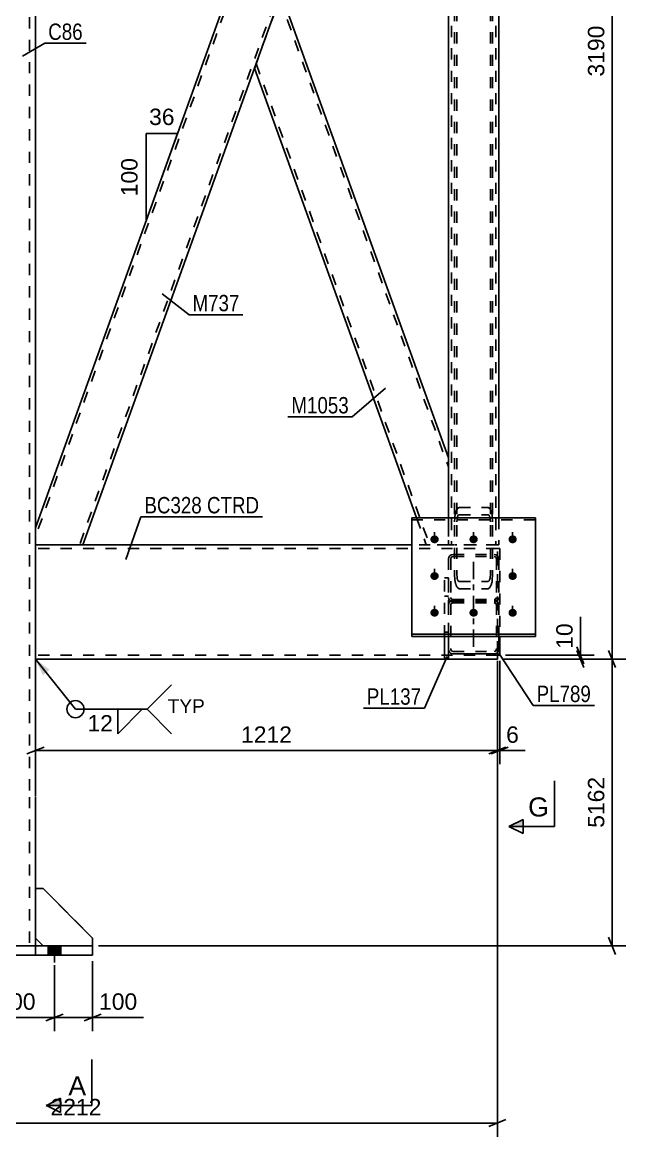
# Model space of a CAD drawing. Header units: millimetres. Extents: x -184 to 657, y -238 to 356.
# Drawn here: x 14.4 to 119.9, y -33.4 to 161.5 of the extents above; entities that cross this region are included whole.
import ezdxf

# ---------------------------------------------------------------- set-up
doc = ezdxf.new("R2010")
doc.units = ezdxf.units.MM
doc.linetypes.add('DXK_LINE_DOT2', pattern=[3.9198, 1.9599, -1.9599])
doc.linetypes.add('DXK_LINE_DOT3', pattern=[5.9187, 2.979, -0.9799, 0.9799, -0.9799])
doc.styles.add('Arial', font='ARIAL.TTF', dxfattribs={"height": 0.2})
doc.styles.add('Arial Narrow', font='ARIALN.TTF', dxfattribs={"height": 0.2})

# ---------------------------------------------------------------- blocks, each defined once
blk = doc.blocks.new('Bolt-284935071-3685 - 3533')
at = {"linetype": 'Continuous'}
for points in [[(-18.9, 0), (-21.1, 0), (-21.1, -1.67), (-18.9, -1.67)], [(-18.9, 0), (-21.1, 0), (-21.1, -1.67), (-18.9, -1.67)], [(-5.57, 0), (-7.77, 0), (-7.77, -1.67), (-5.57, -1.67)], [(-5.57, 0), (-7.77, 0), (-7.77, -1.67), (-5.57, -1.67)], [(7.77, 0), (5.57, 0), (5.57, -1.67), (7.77, -1.67)], [(7.77, 0), (5.57, 0), (5.57, -1.67), (7.77, -1.67)], [(21.1, 0), (18.9, 0), (18.9, -1.67), (21.1, -1.67)], [(21.1, 0), (18.9, 0), (18.9, -1.67), (21.1, -1.67)]]:
    blk.add_hatch(color=1, dxfattribs=at).paths.add_polyline_path(points)
at = {"color": 1, "linetype": 'Continuous'}
for p, q in [((-21.1, -1.67), (-21.1, 0)), ((-21.1, -1.67), (-21.1, 0)), ((-20, -2.93), (-20, 0)), ((-20, -2.93), (-20, 0)), ((-18.9, -1.67), (-18.9, 0)), ((-18.9, -1.67), (-18.9, 0)), ((-7.77, -1.67), (-7.77, 0)), ((-7.77, -1.67), (-7.77, 0)), ((-6.67, -2.93), (-6.67, 0)), ((-6.67, -2.93), (-6.67, 0)), ((-5.57, -1.67), (-5.57, 0)), ((-5.57, -1.67), (-5.57, 0)), ((5.57, -1.67), (5.57, 0)), ((5.57, -1.67), (5.57, 0)), ((6.67, -2.93), (6.67, 0)), ((6.67, -2.93), (6.67, 0)), ((7.77, -1.67), (7.77, 0)), ((7.77, -1.67), (7.77, 0)), ((18.9, -1.67), (18.9, 0)), ((18.9, -1.67), (18.9, 0)), ((20, -2.93), (20, 0)), ((20, -2.93), (20, 0)), ((21.1, -1.67), (21.1, 0)), ((21.1, -1.67), (21.1, 0))]:
    blk.add_line(p, q, dxfattribs=at)
blk = doc.blocks.new('Part-284935071-3581 - 3533')
at = {"color": 2, "linetype": 'Continuous'}
for p, q in [((82.5, 70.15), (16.67, 70.15)), ((97.5, 51.3), (97.5, 50.15)), ((97.5, 50.15), (16.67, 50.15))]:
    blk.add_line(p, q, dxfattribs=at)
at = {"color": 7, "linetype": 'DXK_LINE_DOT2'}
for p, q in [((16.67, 70.15), (16.67, 50.15)), ((97.5, 69.48), (16.67, 69.48)), ((97.5, 70.15), (82.5, 70.15)), ((97.5, 51.3), (97.5, 70.15)), ((97.5, 50.81), (16.67, 50.81)), ((97.5, 50.81), (97.5, 50.86))]:
    blk.add_line(p, q, dxfattribs=at)
blk = doc.blocks.new('Part-284935071-3620 - 3533')
at = {"color": 7, "linetype": 'DXK_LINE_DOT2'}
for p, q in [((16.67, 1.33), (16.67, 10)), ((16.67, 10), (18, 10)), ((18, 10), (26.67, 1.33)), ((18, 0), (16.67, 1.33)), ((26.67, 1.33), (26.67, 0)), ((26.67, 0), (18, 0))]:
    blk.add_line(p, q, dxfattribs=at)
blk = doc.blocks.new('Bolt-284935071-3691 - 3533')
at = {"linetype": 'Continuous'}
for points in [[(86.5, 70.4), (86.35, 70.41), (86.2, 70.46), (86.07, 70.53), (85.95, 70.63), (85.86, 70.74), (85.8, 70.88), (85.77, 71.02), (85.77, 71.16), (85.8, 71.3), (85.86, 71.43), (85.95, 71.55), (86.07, 71.65), (86.2, 71.72), (86.35, 71.76), (86.5, 71.78), (86.65, 71.76), (86.8, 71.72), (86.93, 71.65), (87.04, 71.55), (87.13, 71.43), (87.2, 71.3), (87.23, 71.16), (87.23, 71.02), (87.2, 70.88), (87.13, 70.74), (87.04, 70.63), (86.93, 70.53), (86.8, 70.46), (86.65, 70.41)], [(93.33, 70.4), (93.18, 70.41), (93.03, 70.46), (92.9, 70.53), (92.79, 70.63), (92.7, 70.74), (92.63, 70.88), (92.6, 71.02), (92.6, 71.16), (92.63, 71.3), (92.7, 71.43), (92.79, 71.55), (92.9, 71.65), (93.03, 71.72), (93.18, 71.76), (93.33, 71.78), (93.48, 71.76), (93.63, 71.72), (93.76, 71.65), (93.88, 71.55), (93.97, 71.43), (94.03, 71.3), (94.06, 71.16), (94.06, 71.02), (94.03, 70.88), (93.97, 70.74), (93.88, 70.63), (93.76, 70.53), (93.63, 70.46), (93.48, 70.41)], [(100.16, 70.4), (100.01, 70.41), (99.87, 70.46), (99.73, 70.53), (99.62, 70.63), (99.53, 70.74), (99.47, 70.88), (99.44, 71.02), (99.44, 71.16), (99.47, 71.3), (99.53, 71.43), (99.62, 71.55), (99.73, 71.65), (99.87, 71.72), (100.01, 71.76), (100.16, 71.78), (100.32, 71.76), (100.46, 71.72), (100.6, 71.65), (100.71, 71.55), (100.8, 71.43), (100.86, 71.3), (100.89, 71.16), (100.89, 71.02), (100.86, 70.88), (100.8, 70.74), (100.71, 70.63), (100.6, 70.53), (100.46, 70.46), (100.32, 70.41)], [(86.5, 63.98), (86.35, 63.99), (86.2, 64.04), (86.07, 64.11), (85.95, 64.21), (85.86, 64.32), (85.8, 64.45), (85.77, 64.6), (85.77, 64.74), (85.8, 64.88), (85.86, 65.01), (85.95, 65.13), (86.07, 65.22), (86.2, 65.3), (86.35, 65.34), (86.5, 65.36), (86.65, 65.34), (86.8, 65.3), (86.93, 65.22), (87.04, 65.13), (87.13, 65.01), (87.2, 64.88), (87.23, 64.74), (87.23, 64.6), (87.2, 64.45), (87.13, 64.32), (87.04, 64.21), (86.93, 64.11), (86.8, 64.04), (86.65, 63.99)], [(100.16, 63.98), (100.01, 63.99), (99.87, 64.04), (99.73, 64.11), (99.62, 64.21), (99.53, 64.32), (99.47, 64.45), (99.44, 64.6), (99.44, 64.74), (99.47, 64.88), (99.53, 65.01), (99.62, 65.13), (99.73, 65.22), (99.87, 65.3), (100.01, 65.34), (100.16, 65.36), (100.32, 65.34), (100.46, 65.3), (100.6, 65.22), (100.71, 65.13), (100.8, 65.01), (100.86, 64.88), (100.89, 64.74), (100.89, 64.6), (100.86, 64.45), (100.8, 64.32), (100.71, 64.21), (100.6, 64.11), (100.46, 64.04), (100.32, 63.99)], [(86.5, 57.56), (86.35, 57.57), (86.2, 57.62), (86.07, 57.69), (85.95, 57.78), (85.86, 57.9), (85.8, 58.03), (85.77, 58.17), (85.77, 58.32), (85.8, 58.46), (85.86, 58.59), (85.95, 58.71), (86.07, 58.8), (86.2, 58.88), (86.35, 58.92), (86.5, 58.94), (86.65, 58.92), (86.8, 58.88), (86.93, 58.8), (87.04, 58.71), (87.13, 58.59), (87.2, 58.46), (87.23, 58.32), (87.23, 58.17), (87.2, 58.03), (87.13, 57.9), (87.04, 57.78), (86.93, 57.69), (86.8, 57.62), (86.65, 57.57)], [(93.33, 57.56), (93.18, 57.57), (93.03, 57.62), (92.9, 57.69), (92.79, 57.78), (92.7, 57.9), (92.63, 58.03), (92.6, 58.17), (92.6, 58.32), (92.63, 58.46), (92.7, 58.59), (92.79, 58.71), (92.9, 58.8), (93.03, 58.88), (93.18, 58.92), (93.33, 58.94), (93.48, 58.92), (93.63, 58.88), (93.76, 58.8), (93.88, 58.71), (93.97, 58.59), (94.03, 58.46), (94.06, 58.32), (94.06, 58.17), (94.03, 58.03), (93.97, 57.9), (93.88, 57.78), (93.76, 57.69), (93.63, 57.62), (93.48, 57.57)], [(100.16, 57.56), (100.01, 57.57), (99.87, 57.62), (99.73, 57.69), (99.62, 57.78), (99.53, 57.9), (99.47, 58.03), (99.44, 58.17), (99.44, 58.32), (99.47, 58.46), (99.53, 58.59), (99.62, 58.71), (99.73, 58.8), (99.87, 58.88), (100.01, 58.92), (100.16, 58.94), (100.32, 58.92), (100.46, 58.88), (100.6, 58.8), (100.71, 58.71), (100.8, 58.59), (100.86, 58.46), (100.89, 58.32), (100.89, 58.17), (100.86, 58.03), (100.8, 57.9), (100.71, 57.78), (100.6, 57.69), (100.46, 57.62), (100.32, 57.57)]]:
    blk.add_hatch(color=1, dxfattribs=at).paths.add_polyline_path(points)
at = {"color": 1, "linetype": 'Continuous'}
for p, q in [((86.5, 70.43), (86.5, 72.32)), ((93.33, 70.43), (93.33, 72.32)), ((100.16, 70.43), (100.16, 72.32)), ((86.5, 64.01), (86.5, 65.9)), ((100.16, 64.01), (100.16, 65.9)), ((86.5, 57.58), (86.5, 59.48)), ((93.33, 57.58), (93.33, 59.48)), ((100.16, 57.58), (100.16, 59.48))]:
    blk.add_line(p, q, dxfattribs=at)
blk = doc.blocks.new('Part-284935071-3631 - 3533')
at = {"color": 7, "linetype": 'DXK_LINE_DOT2'}
for p, q in [((97.5, 50.81), (97.5, 69.48)), ((97.5, 69.48), (97.9, 69.48)), ((97.9, 69.48), (97.9, 54.12))]:
    blk.add_line(p, q, dxfattribs=at)
at = {"color": 2, "linetype": 'Continuous'}
for p, q in [((97.9, 54.12), (97.9, 50.81)), ((97.9, 50.81), (97.5, 50.81))]:
    blk.add_line(p, q, dxfattribs=at)
blk = doc.blocks.new('Part-284935071-3671 - 3533')
at = {"color": 2, "linetype": 'Continuous'}
for p, q in [((18, 10), (16.67, 10)), ((26.67, 1.33), (18, 10)), ((18, 0), (16.67, 1.33)), ((26.67, 1.33), (26.67, 0))]:
    blk.add_line(p, q, dxfattribs=at)
at = {"color": 7, "linetype": 'DXK_LINE_DOT2'}
for p, q in [((16.67, 1.33), (16.67, 10)), ((26.67, 0), (18, 0))]:
    blk.add_line(p, q, dxfattribs=at)
blk = doc.blocks.new('Part-284935071-3696 - 3533')
at = {"color": 7, "linetype": 'DXK_LINE_DOT2'}
for p, q in [((15.6, 287.83), (15.6, 26.1)), ((15.6, 26), (15.6, 0)), ((16.67, 0), (-16.67, 0))]:
    blk.add_line(p, q, dxfattribs=at)
at = {"color": 2, "linetype": 'Continuous'}
for p, q in [((16.67, 26.1), (16.67, 287.83)), ((16.67, 0), (16.67, 26))]:
    blk.add_line(p, q, dxfattribs=at)
blk = doc.blocks.new('Part-284935071-3701 - 3533')
at = {"color": 2, "linetype": 'Continuous'}
for p, q in [((-26.67, 0), (26.67, 0)), ((-26.67, 0), (-26.67, -1.67)), ((-26.67, -1.67), (26.67, -1.67)), ((-16.67, -1.67), (-16.67, 0)), ((16.67, -1.67), (16.67, 0)), ((26.67, -1.67), (26.67, 0))]:
    blk.add_line(p, q, dxfattribs=at)
blk = doc.blocks.new('Part-284935071-5508 - 3533')
at = {"color": 2, "linetype": 'Continuous'}
for p, q in [((55, 153.5), (59.68, 166.48)), ((59.68, 166.48), (88.93, 85.33)), ((55, 153.5), (83.35, 74.85)), ((88.93, 85.33), (88.93, 82.18)), ((88.93, 82.18), (88.93, 74.85))]:
    blk.add_line(p, q, dxfattribs=at)
at = {"color": 7, "linetype": 'DXK_LINE_DOT2'}
for p, q in [((59.39, 165.69), (88.93, 83.75)), ((55.28, 154.29), (55.3, 154.35)), ((55.28, 154.29), (85.62, 70.15)), ((88.93, 85.09), (88.93, 82.18)), ((83.35, 74.85), (85.05, 70.15)), ((88.93, 74.85), (88.93, 70.15)), ((88.93, 70.15), (85.05, 70.15))]:
    blk.add_line(p, q, dxfattribs=at)
blk = doc.blocks.new('Part-284935071-3726 - 3533')
at = {"color": 7, "linetype": 'DXK_LINE_DOT2'}
for p, q in [((85.62, 262.81), (16.67, 71.55)), ((88.93, 262.81), (85.05, 262.81)), ((88.93, 249.21), (24.38, 70.15)), ((55, 179.45), (50.32, 166.48)), ((59.68, 166.48), (55, 153.5)), ((16.67, 70.15), (16.67, 73.12)), ((16.73, 70.15), (16.67, 70.15)), ((16.67, 70.15), (24.95, 70.15))]:
    blk.add_line(p, q, dxfattribs=at)
at = {"color": 2, "linetype": 'Continuous'}
for p, q in [((85.05, 262.81), (55, 179.45)), ((88.93, 262.81), (88.93, 247.63)), ((88.93, 247.63), (59.68, 166.48)), ((16.67, 73.12), (50.32, 166.48)), ((55, 153.5), (24.95, 70.15))]:
    blk.add_line(p, q, dxfattribs=at)
blk = doc.blocks.new('Part-284935071-3729 - 3533')
at = {"color": 7, "linetype": 'DXK_LINE_DOT2'}
for p, q in [((89.43, 68.38), (89.17, 68.22)), ((89.73, 68.44), (89.43, 68.38)), ((89.73, 68.44), (96.93, 68.44)), ((97.24, 68.38), (96.93, 68.44)), ((97.5, 68.22), (97.24, 68.38)), ((88.99, 67.97), (88.93, 67.69)), ((88.93, 67.69), (88.93, 51.9)), ((89.17, 68.22), (88.99, 67.97)), ((89.33, 67.69), (89.36, 67.83)), ((89.33, 67.69), (89.33, 51.9)), ((89.36, 67.83), (89.45, 67.95)), ((89.45, 67.95), (89.58, 68.03)), ((89.58, 68.03), (89.73, 68.06)), ((89.73, 68.06), (96.93, 68.06)), ((96.93, 68.06), (97.08, 68.03)), ((97.08, 68.03), (97.21, 67.95)), ((97.21, 67.95), (97.3, 67.83)), ((97.3, 67.83), (97.33, 67.69)), ((97.33, 67.69), (97.33, 51.9)), ((97.67, 67.97), (97.5, 68.22)), ((97.73, 67.69), (97.67, 67.97)), ((97.73, 67.69), (97.73, 54.12)), ((88.93, 60.92), (88.99, 60.63)), ((88.99, 60.63), (89.17, 60.39)), ((89.36, 60.78), (89.33, 60.92)), ((89.45, 60.65), (89.36, 60.78)), ((89.58, 60.57), (89.45, 60.65)), ((89.73, 60.54), (89.58, 60.57)), ((89.73, 60.54), (96.93, 60.54)), ((97.08, 60.57), (96.93, 60.54)), ((97.21, 60.65), (97.08, 60.57)), ((97.3, 60.78), (97.21, 60.65)), ((97.33, 60.92), (97.3, 60.78)), ((97.5, 60.39), (97.67, 60.63)), ((97.67, 60.63), (97.73, 60.92)), ((88.93, 59.56), (88.99, 59.89)), ((89.17, 60.39), (89.43, 60.22)), ((89.36, 59.72), (89.33, 59.56)), ((89.45, 59.86), (89.36, 59.72)), ((89.43, 60.35), (89.73, 60.41)), ((89.43, 60.22), (89.73, 60.17)), ((89.58, 59.95), (89.45, 59.86)), ((89.73, 59.99), (89.58, 59.95)), ((89.73, 60.41), (96.93, 60.41)), ((89.73, 60.17), (96.93, 60.17)), ((89.73, 59.99), (96.93, 59.99)), ((96.93, 60.41), (97.24, 60.35)), ((96.93, 60.17), (97.24, 60.22)), ((97.08, 59.95), (96.93, 59.99)), ((97.21, 59.86), (97.08, 59.95)), ((97.3, 59.72), (97.21, 59.86)), ((97.24, 60.22), (97.5, 60.39)), ((97.33, 59.56), (97.3, 59.72)), ((97.67, 59.89), (97.73, 59.56)), ((89.33, 51.9), (89.36, 51.74)), ((89.36, 51.74), (89.45, 51.6)), ((89.45, 51.6), (89.58, 51.51)), ((89.58, 51.51), (89.73, 51.47)), ((89.73, 51.47), (96.93, 51.47)), ((96.93, 51.47), (97.08, 51.51)), ((97.08, 51.51), (97.21, 51.6)), ((97.21, 51.6), (97.3, 51.74)), ((97.3, 51.74), (97.33, 51.9))]:
    blk.add_line(p, q, dxfattribs=at)
at = {"color": 7, "linetype": 'DXK_LINE_DOT3'}
blk.add_line((93.33, 52.31), (93.33, 67.72), dxfattribs=at)
at = {"color": 2, "linetype": 'Continuous'}
for p, q in [((97.73, 54.12), (97.73, 51.9)), ((88.99, 51.57), (88.93, 51.9)), ((89.73, 51.05), (89.43, 51.11)), ((89.73, 51.05), (96.93, 51.05)), ((97.24, 51.11), (96.93, 51.05)), ((97.73, 51.9), (97.67, 51.57))]:
    blk.add_line(p, q, dxfattribs=at)
at = {"color": 7, "linetype": 'DXK_LINE_DOT2'}
for centre, start, end in [((89.77, 59.59), 114.32, 159.2417), ((96.9, 59.59), 20.7583, 65.68)]:
    blk.add_arc(centre, 0.827, start, end, dxfattribs=at)
at = {"color": 2, "linetype": 'Continuous'}
for centre, start, end in [((89.77, 51.87), 200.7583, 245.68), ((96.9, 51.87), 294.32, 339.2417)]:
    blk.add_arc(centre, 0.827, start, end, dxfattribs=at)
blk = doc.blocks.new('Part-284935071-3731 - 3533')
at = {"color": 2, "linetype": 'Continuous'}
for p, q in [((82.5, 74.85), (104.16, 74.85)), ((82.5, 74.85), (82.5, 54.12)), ((104.16, 74.85), (104.16, 54.12)), ((82.5, 54.49), (104.16, 54.49)), ((82.5, 54.12), (104.16, 54.12))]:
    blk.add_line(p, q, dxfattribs=at)
at = {"color": 7, "linetype": 'DXK_LINE_DOT2'}
blk.add_line((82.5, 74.48), (104.16, 74.48), dxfattribs=at)
blk = doc.blocks.new('Part-284935071-3741 - 3533')
at = {"color": 7, "linetype": 'DXK_LINE_DOT2'}
for p, q in [((88.26, 54.12), (88.26, 64.34)), ((88.26, 64.34), (88.93, 64.34)), ((88.93, 64.34), (88.93, 54.12)), ((88.26, 61.12), (88.93, 61.12)), ((88.93, 54.82), (88.26, 54.82))]:
    blk.add_line(p, q, dxfattribs=at)
at = {"color": 2, "linetype": 'Continuous'}
for p, q in [((88.26, 54.12), (88.26, 50.33)), ((88.93, 54.12), (88.93, 50.33)), ((88.26, 50.33), (88.93, 50.33))]:
    blk.add_line(p, q, dxfattribs=at)
blk = doc.blocks.new('Part-284935071-5507 - 3533')
at = {"color": 7, "linetype": 'DXK_LINE_DOT2'}
for p, q in [((88.93, 262.81), (88.93, 247.63)), ((97.5, 262.81), (88.93, 262.81)), ((89.47, 262.81), (89.47, 70.15)), ((97.2, 262.81), (97.2, 70.15)), ((88.93, 85.33), (88.93, 70.15)), ((97.73, 74.85), (97.73, 70.15)), ((97.73, 70.15), (88.93, 70.15))]:
    blk.add_line(p, q, dxfattribs=at)
at = {"color": 2, "linetype": 'Continuous'}
for p, q in [((97.73, 262.81), (97.5, 262.81)), ((97.73, 262.81), (97.73, 74.85)), ((88.93, 247.63), (88.93, 85.33))]:
    blk.add_line(p, q, dxfattribs=at)
blk = doc.blocks.new('Part-284935071-5509 - 3533')
at = {"color": 7, "linetype": 'DXK_LINE_DOT2'}
for p, q in [((90, 249.93), (90.06, 250.03)), ((90, 249.93), (90, 64.96)), ((90.06, 250.03), (90.23, 250.12)), ((90.23, 250.12), (90.49, 250.18)), ((90.43, 249.98), (90.4, 249.93)), ((90.4, 249.93), (90.4, 64.96)), ((90.52, 250.02), (90.43, 249.98)), ((90.49, 250.18), (90.8, 250.2)), ((90.65, 250.05), (90.52, 250.02)), ((90.8, 250.06), (90.65, 250.05)), ((90.8, 250.2), (95.86, 250.2)), ((90.8, 250.06), (95.86, 250.06)), ((95.86, 250.2), (96.17, 250.18)), ((96.02, 250.05), (95.86, 250.06)), ((96.15, 250.02), (96.02, 250.05)), ((96.23, 249.98), (96.15, 250.02)), ((96.17, 250.18), (96.43, 250.12)), ((96.26, 249.93), (96.23, 249.98)), ((96.26, 249.93), (96.26, 64.96)), ((96.43, 250.12), (96.6, 250.03)), ((96.6, 250.03), (96.66, 249.93)), ((96.66, 249.93), (96.66, 64.96)), ((90.06, 248.09), (90, 248.19)), ((90.23, 248), (90.06, 248.09)), ((90.49, 247.94), (90.23, 248)), ((90.4, 248.19), (90.43, 248.14)), ((90.43, 248.14), (90.52, 248.1)), ((90.8, 247.92), (90.49, 247.94)), ((90.52, 248.1), (90.65, 248.07)), ((90.65, 248.07), (90.8, 248.06)), ((90.8, 248.06), (95.86, 248.06)), ((90.8, 247.92), (95.86, 247.92)), ((95.86, 248.06), (96.02, 248.07)), ((96.17, 247.94), (95.86, 247.92)), ((96.02, 248.07), (96.15, 248.1)), ((96.15, 248.1), (96.23, 248.14)), ((96.43, 248), (96.17, 247.94)), ((96.23, 248.14), (96.26, 248.19)), ((96.6, 248.09), (96.43, 248)), ((96.66, 248.19), (96.6, 248.09)), ((90.8, 76.66), (90.49, 76.47)), ((90.8, 76.66), (95.86, 76.66)), ((96.17, 76.47), (95.86, 76.66)), ((90.04, 74.85), (90, 74.14)), ((90.06, 75.1), (90.04, 74.85)), ((90.4, 74.14), (90.43, 74.62)), ((90.65, 75.3), (90.8, 75.4)), ((90.8, 75.4), (95.86, 75.4)), ((95.86, 75.4), (96.02, 75.3)), ((96.23, 74.62), (96.26, 74.14)), ((96.66, 74.14), (96.6, 75.1)), ((90.4, 70.15), (90, 70.15)), ((96.66, 70.15), (96.26, 70.15)), ((90, 64.96), (90.06, 64)), ((90.43, 64.48), (90.4, 64.96)), ((96.26, 64.96), (96.23, 64.48)), ((96.6, 64), (96.66, 64.96)), ((90.49, 62.64), (90.8, 62.45)), ((90.8, 63.7), (90.65, 63.8)), ((90.8, 63.7), (95.86, 63.7)), ((90.8, 62.45), (95.86, 62.45)), ((96.02, 63.8), (95.86, 63.7)), ((95.86, 62.45), (96.17, 62.64))]:
    blk.add_line(p, q, dxfattribs=at)
for centre, radius, start, end in [((93.12, 74.88), 3.07, 148.9118, 175.8159), ((93.54, 74.88), 3.07, 4.1841, 31.0882), ((91.96, 74.51), 1.54, 148.9118, 175.8159), ((94.7, 74.51), 1.54, 4.1841, 31.0882), ((91.96, 64.59), 1.54, 184.1841, 211.0882), ((94.7, 64.59), 1.54, 328.9118, 355.8159), ((93.12, 64.22), 3.07, 184.1841, 211.0882), ((93.54, 64.22), 3.07, 328.9118, 355.8159)]:
    blk.add_arc(centre, radius, start, end, dxfattribs=at)
blk = doc.blocks.new('StraightDimension-284935071-10257 - 3533')
at = {"color": 7, "linetype": 'Continuous'}
for p, q in [((98.9, 50.81), (114.41, 50.81)), ((111.41, 52.31), (112.61, 49.31)), ((112.61, 48.65), (111.41, 51.65)), ((112.01, 50.15), (112.01, 50.81)), ((98.5, 50.15), (114.41, 50.15))]:
    blk.add_line(p, q, dxfattribs=at)
at = {"color": 0}
blk.add_wipeout([(111.26, 56.98), (107.06, 56.98), (107.06, 51.34), (111.26, 51.34)], dxfattribs=at)
at = {"color": 7, "linetype": 'Continuous'}
blk.add_line((112.01, 50.81), (112.01, 57.51), dxfattribs=at)
blk.add_line((112.01, 50.81), (112.01, 57.51), dxfattribs=at)
at = {"color": 3, "style": 'Arial'}
blk.add_text('10', height=2.865, rotation=90.0002, dxfattribs=at).set_placement((110.66, 51.94))
blk = doc.blocks.new('StraightDimension-284935071-10220 - 3533')
at = {"color": 7, "linetype": 'Continuous'}
for p, q in [((97.5, 49.15), (97.5, 31.75)), ((97.9, 49.81), (97.9, 31.75)), ((96, 33.55), (99, 34.75)), ((99.4, 34.75), (96.4, 33.55)), ((97.5, 34.15), (97.9, 34.15))]:
    blk.add_line(p, q, dxfattribs=at)
at = {"color": 0}
blk.add_wipeout([(101.85, 34.9), (101.85, 39.1), (98.42, 39.1), (98.42, 34.9)], dxfattribs=at)
at = {"color": 7, "linetype": 'Continuous'}
blk.add_line((97.9, 34.15), (102.37, 34.15), dxfattribs=at)
blk.add_line((97.9, 34.15), (102.37, 34.15), dxfattribs=at)
at = {"color": 3, "style": 'Arial'}
blk.add_text('6', height=2.87, dxfattribs=at).set_placement((99.02, 35.5))
blk = doc.blocks.new('StraightDimension-284935071-3897 - 3533')
at = {"color": 7, "linetype": 'Continuous'}
for p, q in [((-68.2, 48.65), (-69.4, 51.65)), ((-49.33, 50.15), (-77.41, 50.15)), ((-68.8, 0), (-68.8, 50.15)), ((-69.4, 1.5), (-68.2, -1.5)), ((25.67, 0), (-71.93, 0))]:
    blk.add_line(p, q, dxfattribs=at)
at = {"color": 0, "linetype": 'Continuous'}
for points in [[(-69.5, 50.75), (-69.5, 54.95), (-78.01, 54.95), (-78.01, 50.75)], [(-69.5, 0.6), (-69.5, 4.8), (-72.53, 4.8), (-72.53, 0.6)]]:
    blk.add_wipeout(points, dxfattribs=at)
at = {"color": 0}
blk.add_wipeout([(-69.55, 29.33), (-73.75, 29.33), (-73.75, 20.82), (-69.55, 20.82)], dxfattribs=at)
at = {"color": 3, "linetype": 'Continuous', "style": 'Arial Narrow'}
for s, height, p in [('5162', 2.863, (-77.41, 51.35)), ('0', 2.86, (-71.93, 1.2))]:
    blk.add_text(s, height=height, dxfattribs=at).set_placement(p)
at = {"color": 3, "style": 'Arial Narrow'}
blk.add_text('5162', height=2.863, rotation=90.0002, dxfattribs=at).set_placement((-70.15, 21.42))
blk = doc.blocks.new('StraightDimension-284935071-3943 - 3533')
at = {"color": 7, "linetype": 'Continuous'}
for p, q in [((20, -3.38), (20, -14.94)), ((26.67, -2.67), (26.67, -14.94)), ((18.5, -13.14), (21.5, -11.94)), ((20, -12.54), (26.67, -12.54)), ((28.17, -11.94), (25.17, -13.14))]:
    blk.add_line(p, q, dxfattribs=at)
at = {"color": 0}
blk.add_wipeout([(35.06, -11.79), (35.06, -7.59), (27.19, -7.59), (27.19, -11.79)], dxfattribs=at)
at = {"color": 7, "linetype": 'Continuous'}
blk.add_line((26.67, -12.54), (35.59, -12.54), dxfattribs=at)
blk.add_line((26.67, -12.54), (35.59, -12.54), dxfattribs=at)
at = {"color": 3, "style": 'Arial'}
blk.add_text('100', height=2.865, dxfattribs=at).set_placement((27.79, -11.19))
blk = doc.blocks.new('StraightDimension-284935071-3953 - 3533')
at = {"color": 7, "linetype": 'Continuous'}
for p, q in [((6.67, -3.38), (6.67, -14.94)), ((20, -3.38), (20, -14.94)), ((8.17, -11.94), (5.17, -13.14)), ((6.67, -12.54), (20, -12.54)), ((18.5, -13.14), (21.5, -11.94))]:
    blk.add_line(p, q, dxfattribs=at)
at = {"color": 0}
blk.add_wipeout([(17.27, -11.79), (17.27, -7.59), (9.4, -7.59), (9.4, -11.79)], dxfattribs=at)
at = {"color": 3, "style": 'Arial'}
blk.add_text('200', height=2.865, dxfattribs=at).set_placement((10, -11.19))
blk = doc.blocks.new('StraightDimension-284935071-3999 - 3533')
at = {"color": 7, "linetype": 'Continuous'}
for p, q in [((97.5, 49.81), (97.5, -33.4)), ((-50, 41.15), (-50, -33.4)), ((-48.5, -30.4), (-51.5, -31.6)), ((-50, -31), (97.5, -31)), ((96, -31.6), (99, -30.4))]:
    blk.add_line(p, q, dxfattribs=at)
at = {"color": 0}
blk.add_wipeout([(28.8, -30.25), (28.8, -26.05), (18.7, -26.05), (18.7, -30.25)], dxfattribs=at)
at = {"color": 3, "style": 'Arial'}
blk.add_text('2212', height=2.865, dxfattribs=at).set_placement((19.3, -29.65))
blk = doc.blocks.new('StraightDimension-284935071-10221 - 3533')
at = {"color": 7, "linetype": 'Continuous'}
for p, q in [((16.67, 49.15), (16.67, 31.75)), ((97.5, 49.15), (97.5, 31.75)), ((18.17, 34.75), (15.17, 33.55)), ((16.67, 34.15), (97.5, 34.15)), ((96, 33.55), (99, 34.75))]:
    blk.add_line(p, q, dxfattribs=at)
at = {"color": 0}
blk.add_wipeout([(62.13, 34.9), (62.13, 39.1), (52.04, 39.1), (52.04, 34.9)], dxfattribs=at)
at = {"color": 3, "style": 'Arial'}
blk.add_text('1212', height=2.865, dxfattribs=at).set_placement((52.64, 35.5))
blk = doc.blocks.new('AngleDimension-284935071-10418 - 3533')
at = {"color": 7, "linetype": 'Continuous'}
for p, q in [((36.02, 142.05), (41.52, 142.05)), ((36.02, 126.81), (41.52, 142.05)), ((36.02, 126.81), (36.02, 142.05)), ((41.52, 142.05), (41.52, 142.05))]:
    blk.add_line(p, q, dxfattribs=at)
at = {"color": 0}
for points in [[(41.59, 142.95), (41.59, 147.15), (35.95, 147.15), (35.95, 142.95)], [(35.12, 138.37), (30.92, 138.37), (30.92, 130.49), (35.12, 130.49)]]:
    blk.add_wipeout(points, dxfattribs=at)
at = {"color": 3, "style": 'Arial'}
blk.add_text('36', height=2.865, dxfattribs=at).set_placement((36.55, 143.55))
blk.add_text('100', height=2.865, rotation=90.0002, dxfattribs=at).set_placement((34.52, 131.09))
blk = doc.blocks.new('StraightDimension-284935071-10492 - 3533')
at = {"color": 7, "linetype": 'Continuous'}
for p, q in [((117.55, 50.15), (117.55, 262.81)), ((116.95, 51.65), (118.15, 48.65)), ((98.5, 50.15), (119.95, 50.15))]:
    blk.add_line(p, q, dxfattribs=at)
at = {"color": 0}
blk.add_wipeout([(116.8, 161.53), (112.6, 161.53), (112.6, 151.43), (116.8, 151.43)], dxfattribs=at)
at = {"color": 3, "style": 'Arial'}
blk.add_text('3190', height=2.865, rotation=90.0002, dxfattribs=at).set_placement((116.2, 152.03))
blk = doc.blocks.new('StraightDimension-284935071-10493 - 3533')
at = {"color": 7, "linetype": 'Continuous'}
for p, q in [((118.15, 48.65), (116.95, 51.65)), ((98.5, 50.15), (119.95, 50.15)), ((117.55, 0), (117.55, 50.15)), ((116.95, 1.5), (118.15, -1.5)), ((27.67, 0), (119.95, 0))]:
    blk.add_line(p, q, dxfattribs=at)
at = {"color": 0}
blk.add_wipeout([(116.8, 30.12), (112.6, 30.12), (112.6, 20.03), (116.8, 20.03)], dxfattribs=at)
at = {"color": 3, "style": 'Arial'}
blk.add_text('5162', height=2.865, rotation=90.0002, dxfattribs=at).set_placement((116.2, 20.63))
blk = doc.blocks.new('Mark-284935071-3577 - 3533')
at = {"color": 0}
blk.add_wipeout([(45.78, 75.63), (45.78, 78.63), (35.73, 78.63), (35.73, 75.63)], dxfattribs=at)
blk.add_wipeout([(45.78, 75.63), (45.78, 78.63), (35.73, 78.63), (35.73, 75.63)], dxfattribs=at)
at = {"color": 30, "linetype": 'Continuous'}
blk.add_line((32.46, 67.58), (35.13, 75.03), dxfattribs=at)
at = {"color": 3, "style": 'Arial Narrow'}
blk.add_text('BC328', height=2.863, dxfattribs=at).set_placement((35.73, 75.63))
at = {"color": 0}
blk.add_wipeout([(55.8, 75.63), (55.8, 78.63), (46.68, 78.63), (46.68, 75.63)], dxfattribs=at)
blk.add_wipeout([(55.8, 75.63), (55.8, 78.63), (46.68, 78.63), (46.68, 75.63)], dxfattribs=at)
at = {"color": 30, "linetype": 'Continuous'}
blk.add_line((35.13, 75.03), (56.4, 75.03), dxfattribs=at)
at = {"color": 3, "style": 'Arial Narrow'}
blk.add_text('CTRD', height=2.863, dxfattribs=at).set_placement((46.68, 75.63))
blk = doc.blocks.new('Mark-284935071-3692 - 3533')
at = {"color": 0}
blk.add_wipeout([(24.93, 158.44), (24.93, 161.44), (18.9, 161.44), (18.9, 158.44)], dxfattribs=at)
blk.add_wipeout([(24.93, 158.44), (24.93, 161.44), (18.9, 161.44), (18.9, 158.44)], dxfattribs=at)
at = {"color": 30, "linetype": 'Continuous'}
for p, q in [((14.38, 155.61), (18.3, 157.84)), ((18.3, 157.84), (25.53, 157.84))]:
    blk.add_line(p, q, dxfattribs=at)
at = {"color": 3, "style": 'Arial Narrow'}
blk.add_text('C86', height=2.863, dxfattribs=at).set_placement((18.9, 158.44))
blk = doc.blocks.new('Mark-284935071-5518 - 3533')
at = {"color": 0}
blk.add_wipeout([(71.5, 93.11), (71.5, 96.11), (61.45, 96.11), (61.45, 93.11)], dxfattribs=at)
blk.add_wipeout([(71.5, 93.11), (71.5, 96.11), (61.45, 96.11), (61.45, 93.11)], dxfattribs=at)
at = {"color": 30, "linetype": 'Continuous'}
for p in [(77.9, 97.53), (60.85, 92.51)]:
    blk.add_line(p, (72.1, 92.51), dxfattribs=at)
at = {"color": 3, "style": 'Arial Narrow'}
blk.add_text('M1053', height=2.863, dxfattribs=at).set_placement((61.45, 93.11))
blk = doc.blocks.new('Mark-284935071-3627 - 3533')
at = {"color": 0}
blk.add_wipeout([(113.86, 42.63), (113.86, 45.63), (104.36, 45.63), (104.36, 42.63)], dxfattribs=at)
blk.add_wipeout([(113.86, 42.63), (113.86, 45.63), (104.36, 45.63), (104.36, 42.63)], dxfattribs=at)
at = {"color": 30, "linetype": 'Continuous'}
for p, q in [((97.75, 51.18), (103.76, 42.03)), ((103.76, 42.03), (114.46, 42.03))]:
    blk.add_line(p, q, dxfattribs=at)
at = {"color": 3, "style": 'Arial Narrow'}
blk.add_text('PL789', height=2.863, dxfattribs=at).set_placement((104.36, 42.63))
blk = doc.blocks.new('Mark-284935071-3722 - 3533')
at = {"color": 0}
blk.add_wipeout([(52.36, 110.98), (52.36, 113.98), (44.14, 113.98), (44.14, 110.98)], dxfattribs=at)
blk.add_wipeout([(52.36, 110.98), (52.36, 113.98), (44.14, 113.98), (44.14, 110.98)], dxfattribs=at)
at = {"color": 30, "linetype": 'Continuous'}
for p, q in [((38.86, 114.05), (43.54, 110.38)), ((43.54, 110.38), (52.96, 110.38))]:
    blk.add_line(p, q, dxfattribs=at)
at = {"color": 3, "style": 'Arial Narrow'}
blk.add_text('M737', height=2.863, dxfattribs=at).set_placement((44.14, 110.98))
blk = doc.blocks.new('Mark-284935071-3737 - 3533')
at = {"color": 0}
blk.add_wipeout([(84.15, 42.16), (84.15, 45.16), (74.65, 45.16), (74.65, 42.16)], dxfattribs=at)
blk.add_wipeout([(84.15, 42.16), (84.15, 45.16), (74.65, 45.16), (74.65, 42.16)], dxfattribs=at)
at = {"color": 30, "linetype": 'Continuous'}
for p in [(88.68, 50.61), (74.05, 41.56)]:
    blk.add_line(p, (84.75, 41.56), dxfattribs=at)
at = {"color": 3, "style": 'Arial Narrow'}
blk.add_text('PL137', height=2.863, dxfattribs=at).set_placement((74.65, 42.16))
blk = doc.blocks.new('SectionMark-284935071-4071 - 3533')
at = {"linetype": 'Continuous'}
blk.add_hatch(color=6, dxfattribs=at).paths.add_polyline_path([(21.03, -26.67), (21.03, -27.92), (18.53, -27.92)])
at = {"color": 6, "linetype": 'Continuous'}
for p, q in [((26.53, -27.92), (26.53, -19.92)), ((18.53, -27.92), (21.03, -26.67)), ((21.03, -26.67), (21.03, -29.17)), ((26.53, -27.92), (18.53, -27.92)), ((21.03, -29.17), (18.53, -27.92))]:
    blk.add_line(p, q, dxfattribs=at)
at = {"color": 0, "linetype": 'Continuous'}
blk.add_wipeout([(25.53, -26.17), (25.53, -22.67), (22.42, -22.67), (22.42, -26.17)], dxfattribs=at)
at = {"color": 3, "linetype": 'Continuous', "style": 'Arial'}
blk.add_text('A', height=3.34, rotation=-0.0115, dxfattribs=at).set_placement((22.42, -26.17))
blk = doc.blocks.new('WeldMark-284935071-4086 - 3533')
at = {"linetype": 'Continuous'}
blk.add_hatch(color=30, dxfattribs=at).paths.add_polyline_path([(17.95, 47.33), (16.67, 50.15), (19.12, 48.27)])
at = {"color": 30, "linetype": 'Continuous'}
blk.add_line((16.67, 50.15), (23.66, 41.38), dxfattribs=at)
at = {"color": 3, "linetype": 'Continuous'}
for q in [(40.49, 45.66), (40.49, 37.09)]:
    blk.add_line((36.21, 41.38), q, dxfattribs=at)
blk.add_arc((23.66, 41.38), 1.5, 90, 270, dxfattribs=at)
at = {"color": 0}
blk.add_wipeout([(30.41, 37.28), (30.41, 40.68), (25.56, 40.68), (25.56, 37.28)], dxfattribs=at)
at = {"color": 30, "linetype": 'Continuous'}
blk.add_line((23.66, 41.38), (36.21, 41.38), dxfattribs=at)
at = {"color": 3, "linetype": 'Continuous'}
for p, q in [((31.06, 41.38), (35.35, 41.38)), ((35.35, 41.38), (31.06, 37.09)), ((31.06, 37.09), (31.06, 41.38))]:
    blk.add_line(p, q, dxfattribs=at)
blk.add_arc((23.66, 41.38), 1.5, 270, 90, dxfattribs=at)
at = {"color": 3, "style": 'Arial'}
blk.add_text('12', height=2.865, dxfattribs=at).set_placement((25.76, 37.48))
at = {"color": 0, "linetype": 'Continuous'}
blk.add_wipeout([(46.28, 40.73), (46.28, 43.23), (39.81, 43.23), (39.81, 40.73)], dxfattribs=at)
blk.add_wipeout([(46.28, 40.73), (46.28, 43.23), (39.81, 43.23), (39.81, 40.73)], dxfattribs=at)
at = {"color": 3, "linetype": 'Continuous', "style": 'Arial'}
blk.add_text('TYP', height=2.388, dxfattribs=at).set_placement((39.81, 40.73))
blk = doc.blocks.new('SectionMark-284935071-10870 - 3533')
at = {"color": 6, "linetype": 'Continuous'}
for p, q in [((107.5, 20.86), (107.5, 28.86)), ((107.5, 20.86), (99.5, 20.86)), ((102, 19.61), (99.5, 20.86))]:
    blk.add_line(p, q, dxfattribs=at)
at = {"color": 0, "linetype": 'Continuous'}
blk.add_wipeout([(106.5, 22.61), (106.5, 26.11), (102.87, 26.11), (102.87, 22.61)], dxfattribs=at)
at = {"linetype": 'Continuous'}
blk.add_hatch(color=6, dxfattribs=at).paths.add_polyline_path([(102, 22.11), (102, 20.86), (99.5, 20.86)])
at = {"color": 6, "linetype": 'Continuous'}
for p, q in [((99.5, 20.86), (102, 22.11)), ((102, 22.11), (102, 19.61))]:
    blk.add_line(p, q, dxfattribs=at)
at = {"color": 3, "linetype": 'Continuous', "style": 'Arial'}
blk.add_text('G', height=3.34, dxfattribs=at).set_placement((102.87, 22.61))

msp = doc.modelspace()

# ---------------------------------------------------------------- block references
for name in ['Part-284935071-3696 - 3533', 'Part-284935071-3726 - 3533', 'Part-284935071-5507 - 3533', 'Part-284935071-5509 - 3533', 'Part-284935071-5508 - 3533', 'Part-284935071-3731 - 3533', 'Bolt-284935071-3691 - 3533', 'Part-284935071-3581 - 3533', 'Part-284935071-3729 - 3533', 'Part-284935071-3631 - 3533', 'Part-284935071-3741 - 3533', 'Part-284935071-3620 - 3533', 'Part-284935071-3671 - 3533', 'Part-284935071-3701 - 3533', 'Bolt-284935071-3685 - 3533']:
    msp.add_blockref(name, (0, 0))

# ---------------------------------------------------------------- next in the draw order: block references
for name in ['Mark-284935071-3692 - 3533', 'AngleDimension-284935071-10418 - 3533', 'Mark-284935071-3722 - 3533', 'Mark-284935071-5518 - 3533', 'Mark-284935071-3577 - 3533', 'StraightDimension-284935071-10257 - 3533', 'StraightDimension-284935071-3897 - 3533', 'StraightDimension-284935071-3943 - 3533']:
    msp.add_blockref(name, (0, 0))

# ---------------------------------------------------------------- next in the draw order: block references
for name in ['StraightDimension-284935071-10220 - 3533', 'StraightDimension-284935071-3953 - 3533']:
    msp.add_blockref(name, (0, 0))

# ---------------------------------------------------------------- next in the draw order: block references
msp.add_blockref('StraightDimension-284935071-3999 - 3533', (0, 0))

# ---------------------------------------------------------------- next in the draw order: block references
msp.add_blockref('StraightDimension-284935071-10221 - 3533', (0, 0))

# ---------------------------------------------------------------- next in the draw order: block references
for name in ['SectionMark-284935071-4071 - 3533', 'StraightDimension-284935071-10492 - 3533']:
    msp.add_blockref(name, (0, 0))

# ---------------------------------------------------------------- next in the draw order: block references
msp.add_blockref('StraightDimension-284935071-10493 - 3533', (0, 0))

# ---------------------------------------------------------------- next in the draw order: block references
for name in ['Mark-284935071-3627 - 3533', 'WeldMark-284935071-4086 - 3533', 'Mark-284935071-3737 - 3533']:
    msp.add_blockref(name, (0, 0))

# ---------------------------------------------------------------- next in the draw order: block references
msp.add_blockref('SectionMark-284935071-10870 - 3533', (0, 0))

doc.saveas('drawing.dxf')
